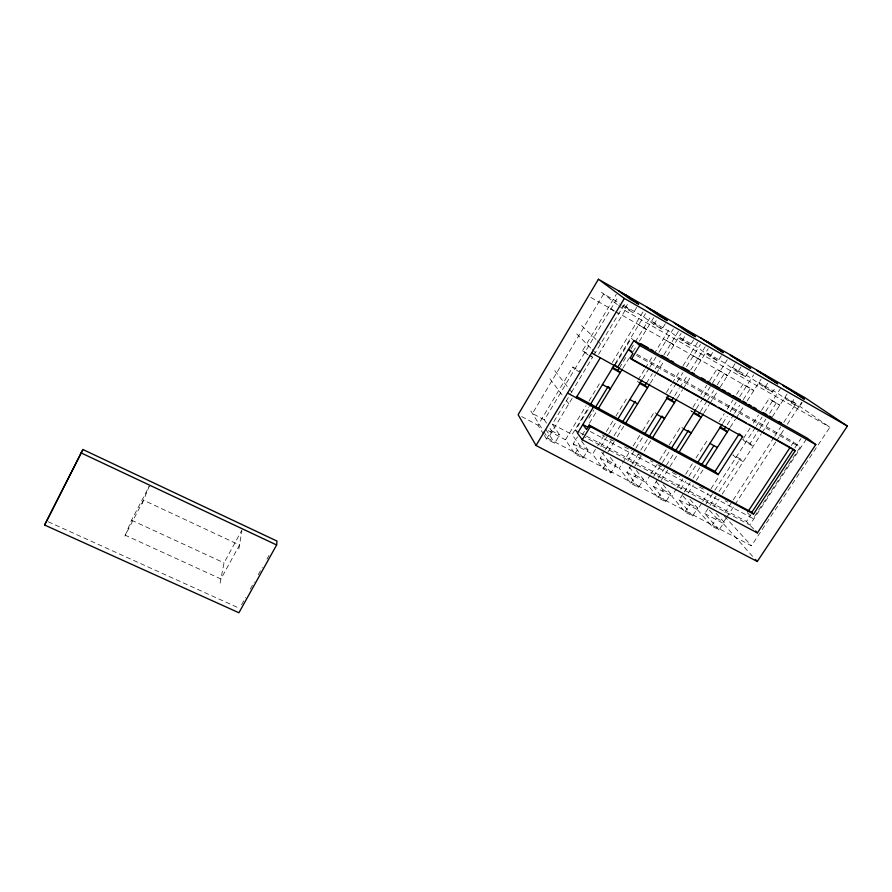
<?xml version="1.0" encoding="UTF-8"?>
<svg xmlns="http://www.w3.org/2000/svg" width="892" height="892" viewBox="0 0 892 892"><rect width="100%" height="100%" fill="white"/><g stroke="black" fill="none" stroke-linecap="round" stroke-linejoin="round"><path stroke-width="0.67" stroke-dasharray="4.46 3.34" d="M238.844 548.948L241.844 531.119M220.09 583.167L224.026 562.852L242.055 529.859M142.029 503.846L149.265 486.196L131.559 520.192L123.62 539.147M241.576 604.765L245.579 597.551M250.262 589.133L254.265 581.93M258.267 574.716L262.281 567.502M266.953 559.094L268.96 555.493M543.641 434.337L537.976 425.216L572.764 367.069L580.681 371.418M587.962 354.793L582.521 350.768L616.305 294.304M546.517 423.12L544.41 419.876L618.245 296.635M544.354 435.474L546.473 438.897L554.646 443.201L559.596 435.006L552.36 424.101L570.69 393.617M571.393 392.447L592.522 357.313L590.448 355.161M593.927 354.96L625.626 302.265M546.473 438.897L551.423 430.68L549.316 427.435M636.698 307.417L633.432 312.836L625.181 308.13L627.801 303.793M792.419 401.233L829.883 427.246L751.443 545.759L548.011 438.396L572.118 398.378M598.644 354.336L625.002 310.572L618.591 305.588M581.551 441.005L587.984 450.025L583 458.165L574.939 453.905L565.45 439.767L586.1 405.693M588.954 400.987L600.349 382.189M612.291 362.487L643.299 311.341M587.984 450.025L579.923 445.755L572.106 434.571L588.731 407.176M615.168 363.613L645.507 313.638M577.548 433.211L575.452 430.278L591.184 404.366M615.123 364.951L631.302 338.302L633.911 340.521M583 458.165L573.221 443.882L577.503 436.857M588.91 418.114L593.905 409.907M619.394 368.017L627.344 354.938M630.956 349.006L634.569 343.063M635.294 341.87L651.138 315.835M582.119 435.185L585.007 430.423M589.356 423.299L596.592 411.424M623.051 367.983L628.726 358.673M632.986 351.693L636.531 345.873M639.363 341.212L653.68 317.708M574.939 453.905L579.923 445.755M665.309 323.774L662.031 329.137L653.903 324.498L656.523 320.206M610.351 457.451L615.959 464.866L610.964 472.905L603.014 468.713L592.556 454.117L596.926 446.992M597.651 445.81L603.494 436.311M606.404 431.561L612.971 420.868M615.881 416.118L627.555 397.118M638.092 379.959L644.604 369.344M645.329 368.162L653.301 355.183M654.026 354.012L669.903 328.144M600.862 446.736L608.11 434.939M608.835 433.768L616.093 421.972M642.608 378.844L649.008 368.441M649.711 367.281L656.111 356.878M658.954 352.262L673.304 328.925M610.964 472.905L600.227 458.187L604.609 451.084M605.333 449.902L611.176 440.425M614.097 435.686L620.665 425.027M646.533 383.058L652.331 373.648M655.23 368.942L660.303 360.714M663.927 354.826L678.366 331.4M607.876 452.043L614.41 441.451M617.309 436.745L623.842 426.153M650.458 383.025L655.575 374.74M656.3 373.547L663.615 361.706M667.272 355.785L681.098 333.374M603.014 468.713L608.009 460.64L601.754 452.244M693.508 339.908L690.218 345.204L682.202 340.644L685.491 335.325M636.375 470.497L643.556 479.495L638.549 487.456L630.711 483.319L619.304 468.289L630.265 450.65M633.197 445.944L639.776 435.363M642.697 430.658L654.405 411.836L656.902 414.367M666.413 392.513L671.498 384.34M672.222 383.17L680.217 370.325M683.116 365.653L697.577 342.394M627.812 461.097L635.082 449.412M635.806 448.252L643.087 436.567M669.747 393.74L676.348 383.147M677.073 381.977L682.938 372.566M686.595 366.69L700.443 344.446M638.549 487.456L626.875 472.303L631.268 465.267M632.004 464.096L640.055 451.196M640.779 450.014L648.105 438.295M674.753 395.569L679.113 388.589M679.838 387.418L687.832 374.607M690.742 369.957L705.215 346.754M634.714 466.326L641.27 455.845M644.18 451.185L650.725 440.704M677.418 397.988L682.547 389.782M683.283 388.611L691.345 375.71M694.277 371.016L708.137 348.839M630.711 483.319L635.717 475.336L628.057 465.602M721.316 355.808L718.015 361.059L710.11 356.555L713.41 351.292M663.057 484.668L670.784 493.934L665.767 501.817L658.028 497.736L645.697 482.271L650.101 475.28M650.837 474.12L656.702 464.799M659.634 460.138L666.224 449.657M669.156 444.997L680.897 426.365L683.573 428.985M692.939 407.231L698.035 399.137M700.945 394.509L706.765 385.255M709.675 380.628L716.956 369.065L727.526 375.599L724.494 373.347L717.201 384.876M653.669 476.417L661.697 463.695M662.422 462.535L669.714 450.973M696.451 408.558L703.063 398.077M703.799 396.918L711.872 384.106M712.608 382.936L727.225 359.755M665.767 501.817L653.178 486.229L657.582 479.26M658.318 478.101L665.655 466.483M666.391 465.323L674.452 452.545M700.454 411.402L707.01 401.021M707.735 399.872L713.567 390.64M661.206 480.431L669.234 467.743M669.959 466.583L677.262 455.054M704.022 412.762L709.162 404.633M709.898 403.463L717.246 391.856M720.178 387.206L737.004 360.624M658.028 497.736L663.046 489.831L656.311 481.658M748.076 372.533L745.433 376.68L737.639 372.243L740.94 367.036M690.007 499.397L697.644 508.172L692.616 515.977L684.978 511.952L671.754 496.075L676.169 489.15M676.905 488.002L682.781 478.77M685.725 474.154L692.337 463.773M696.016 458.009L707.033 440.704M719.108 421.749L724.215 413.732M727.136 409.16L732.968 399.995M736.625 394.264L743.192 383.961L753.829 390.529L617.554 312.613M680.685 489.195L685.926 480.978M688.925 476.283L696.407 464.542M722.81 423.187L727.225 416.263M730.169 411.658L736.045 402.426M739.724 396.661L753.64 374.863M692.616 515.977L679.135 499.988L683.551 493.086M684.287 491.927L690.174 482.728M693.117 478.123L700.465 466.616M727.259 424.726L733.826 414.445M734.551 413.308L739.669 405.314M743.315 399.605L750.618 388.187M688.122 493.153L693.363 484.958M696.362 480.275L703.855 468.568M730.269 427.324L735.421 419.273M736.156 418.125L744.263 405.481M747.206 400.876L761.132 379.133M684.978 511.952L690.007 504.125L681.889 494.692M745.433 376.68L732.622 367.549L751.454 378.297L764.779 387.719L768.09 382.557M764.779 387.719L772.461 392.09L775.772 386.95M716.031 513.223L724.137 522.221L719.108 529.948L711.571 525.968L697.477 509.7L701.993 502.698M702.74 501.527L708.014 493.365M711.024 488.693L719.298 475.86M743.493 438.318L750.261 427.825M753.272 423.154L758.534 414.992M761.545 410.331L769.071 398.657L779.786 405.269L769.071 398.657M705.84 504.158L714.091 491.369M714.849 490.21L755.446 427.335M756.182 426.198L762.08 417.066M765.771 411.357L780.444 388.622M719.108 529.948L704.769 513.558L709.285 506.578M710.032 505.407L716.064 496.097M719.075 491.447L740.148 458.856L732.845 454.853L735.867 457.652L743.226 461.688L740.148 458.856M750.061 443.536L742.746 439.488L745.857 442.187L753.227 446.256L750.061 443.536L759.092 429.576M759.85 428.416L765.86 419.106M769.629 413.297L776.397 402.827M713.923 506.901L719.186 498.784M722.186 494.146L761.333 433.735M762.08 432.598L769.45 421.214M772.405 416.653L787.101 393.985M711.571 525.968L716.599 518.23L708.627 509.287M772.461 392.09L758.936 382.568L777.512 393.16L791.55 402.972L794.582 398.311M724.895 512.733L732.443 501.126M733.202 499.966L774.011 437.314M774.758 436.155L780.801 426.867M783.834 422.228L795.92 403.663L784.893 397.375L799.12 407.298L802.164 402.638M752.614 556.329L722.866 523.147L725.91 518.497M726.668 517.338L734.25 505.708M735.008 504.549L775.962 441.763M776.72 440.592L784.302 428.963M787.335 424.313L801.752 402.225M791.349 445.532L793.624 442.053L636.944 354.269M753.595 528.967L746.481 521.486L751.019 514.584M794.895 447.829L800.938 438.619M590.225 431.472L753.104 518.598L800.157 447.137L793.624 442.053M806.312 439.221L749.826 524.998L584.884 437.113M48.201 521.753L238.309 607.787M131.559 520.192L224.026 562.852M521.63 416.553L537.976 425.216M548.312 430.691L565.45 439.767M573.221 443.882L592.556 454.117M600.227 458.187L619.304 468.289M626.875 472.303L645.697 482.271M653.178 486.229L671.754 496.075M679.135 499.988L697.477 509.7M704.769 513.558L722.866 523.147M544.41 419.876L532.435 413.509L603.639 293.959L615.714 300.849L620.977 304.897M552.36 424.101L572.106 434.571M608.009 460.64L615.959 464.866M635.717 475.336L643.556 479.495M663.046 489.831L670.784 493.934M551.423 430.68L559.596 435.006M690.007 504.125L697.644 508.172M716.599 518.23L724.137 522.221M575.452 430.278L579.12 432.241M580.346 432.888L585.23 435.497M586.445 436.143L746.481 521.486M602.468 435.051L604.921 436.366M609.827 438.998L613.506 440.971M624.556 446.892L631.926 450.839M638.059 454.128L640.512 455.444M650.335 460.696L652.788 462.011M657.694 464.643L661.385 466.616M672.434 472.537L679.793 476.484M699.428 486.999L704.346 489.63M725.207 500.802L727.671 502.118M580.402 372.432L574.704 369.31L572.764 367.069M589.099 355.429L592.522 357.313M582.521 350.768L588.185 353.912M692.894 411.892L690.754 410.699L692.593 412.383M636.52 355.518L800.157 447.137M590.794 297.415L614.12 310.672M614.109 311.208L608.444 307.439M615.257 311.854L618.691 313.806M791.55 402.972L799.12 407.298M625.002 310.572L829.883 427.246M737.639 372.243L725.04 363.222L705.951 352.329L718.015 361.059M710.11 356.555L698.269 347.947L678.912 336.908L690.218 345.204M682.202 340.644L671.13 332.46L651.506 321.276L662.031 329.137M653.903 324.498L643.611 316.76L623.72 305.421L633.432 312.836M698.012 358.305L700.867 360.457L690.375 353.968M671.174 343.063L673.85 345.126L663.436 338.67M622.025 305.711L625.181 308.13M601.453 292.253L617.52 304.763M643.968 327.62L646.455 329.572L636.13 323.16M581.606 325.602L596.447 339.897M597.428 340.844L603.338 346.542M637.367 381.14L638.962 382.69M576.7 333.864L591.218 348.594M592.188 349.575L597.004 354.47M747.306 512.644L753.104 518.598M724.315 516.078L751.443 545.759M554.779 370.704L568.249 387.73M569.085 388.778L573.255 394.052M549.963 378.81L563.131 396.271M566.387 400.586L568.84 403.831M545.859 429.387L554.646 443.201M530.829 410.956L543.061 430.479M543.763 431.605L548.011 438.396M143.523 500.189L125.259 535.233L220.904 578.964L239.513 545.012L143.523 500.189"/><path stroke-width="1.34" d="M276.62 544.967L276.966 541.065L82.923 449.523L44.6 525.02L238.922 612.759L276.62 544.967L80.871 452.802M82.923 449.523L44.6 525.02M598.421 279.241L518.129 414.702L536.047 445.487L757.263 561.514L847.4 426.086L804.785 397.576L598.421 279.241L624.367 298.43L847.4 426.086M536.047 445.487L624.367 298.43M576.199 397.765L600.294 357.803M590.181 404.79L614.465 364.783M591.184 404.366L593.425 407.098L577.548 433.211L582.253 439.767L757.375 532.925L815.801 444.595L807.082 438.061L633.911 340.521L617.576 367.381L615.123 364.951M595.321 407.566L608.154 386.481L609.615 388.053M612.336 368.285L620.208 372.644L617.944 370.392L619.394 368.017M598.041 409.049L622.337 369.154M751.833 512.32L793.334 449.167L795.263 450.694L753.573 514.082L751.833 512.32L589.233 425.105L586.546 429.509L582.822 424.536L587.728 427.168M795.263 450.694L631.436 359.231L630.12 358.015L632.885 353.477L628.436 349.508L632.082 351.548M631.436 359.231L639.787 345.516L633.911 340.521M582.253 439.767L590.359 426.577L589.233 425.105M617.543 419.608L641.894 380.003M622.125 422.663L635.26 401.344M639.765 383.471L647.536 387.764L645.083 385.411L646.533 383.058M625.292 423.8L649.722 384.207M644.537 434.226L668.286 396.093M648.83 437.113L662.009 416.007M666.826 398.445L674.486 402.682L671.843 400.229L673.304 397.899M652.186 438.373L676.682 399.159M671.174 448.654L695.727 409.718M675.188 451.385L688.401 430.479M693.519 413.219L701.079 417.4L698.269 414.858L699.718 412.55M678.723 452.746L703.286 413.921M697.912 462.19L722.074 424.336M701.201 465.468L713.712 445.911M719.866 427.792L727.326 431.929L724.337 429.297L725.798 427.012M704.613 467.397L729.533 428.472M718.172 474.633L715.016 471.455L739.234 433.791L742.612 436.701L718.172 474.633L567.524 393.071M748.065 511.484L789.833 447.84M590.359 426.577L753.573 514.082M576.533 396.427L715.016 471.455M602.479 384.541L610.34 388.845M629.875 399.549L637.635 403.808M656.902 414.367L664.562 418.571L662.856 416.865M683.573 428.985L691.133 433.133L689.304 431.36M709.898 443.413L717.346 447.505M591.608 352.976L742.612 436.701M612.358 367.292L617.944 370.392M639.564 382.356L645.083 385.411M666.413 397.219L671.843 400.229M693.976 412.483L698.269 414.858M720.1 426.945L724.337 429.297M630.12 358.015L671.219 380.973M673.638 382.322L715.953 405.949M718.372 407.31L746.18 422.83M748.6 424.179L792.118 448.486M640.991 343.755L648.25 347.847M650.669 349.218L653.089 350.578M661.563 355.351L668.833 359.443M671.252 360.814L673.672 362.174M682.146 366.947L689.416 371.039M691.835 372.41L694.255 373.77M701.513 377.862L705.148 379.914M707.568 381.274L709.999 382.646M712.418 384.006L719.677 388.098M722.096 389.458L725.731 391.51M728.151 392.87L730.57 394.242M732.99 395.602L740.26 399.694M742.679 401.054L746.314 403.106M748.734 404.466L751.153 405.838M753.573 407.198L755.992 408.558M763.262 412.65L766.897 414.702M769.317 416.062L771.736 417.434M778.995 421.526L781.425 422.886M639.787 345.516L815.801 444.595M620.765 292.42L628.782 297.014M648.674 308.42L656.579 312.947M676.203 324.197L683.997 328.669M703.353 339.763L711.047 344.178M708.103 342.138L723.301 352.663L700.465 337.756M681.243 326.728L695.481 336.719L687.464 332.125L673.493 322.291M654.014 311.118L667.283 320.562L659.143 315.902L646.165 306.614M626.407 295.285L638.672 304.172L630.421 299.444L618.446 290.725M755.491 530.952L757.375 532.925M755.401 559.44L757.263 561.514M737.729 359.476L730.147 355.127L750.718 368.374L737.729 359.476M764.054 374.562L756.572 370.28L777.768 383.872L764.054 374.562M790.022 389.458L782.641 385.221L804.439 399.148L790.022 389.458"/></g></svg>
